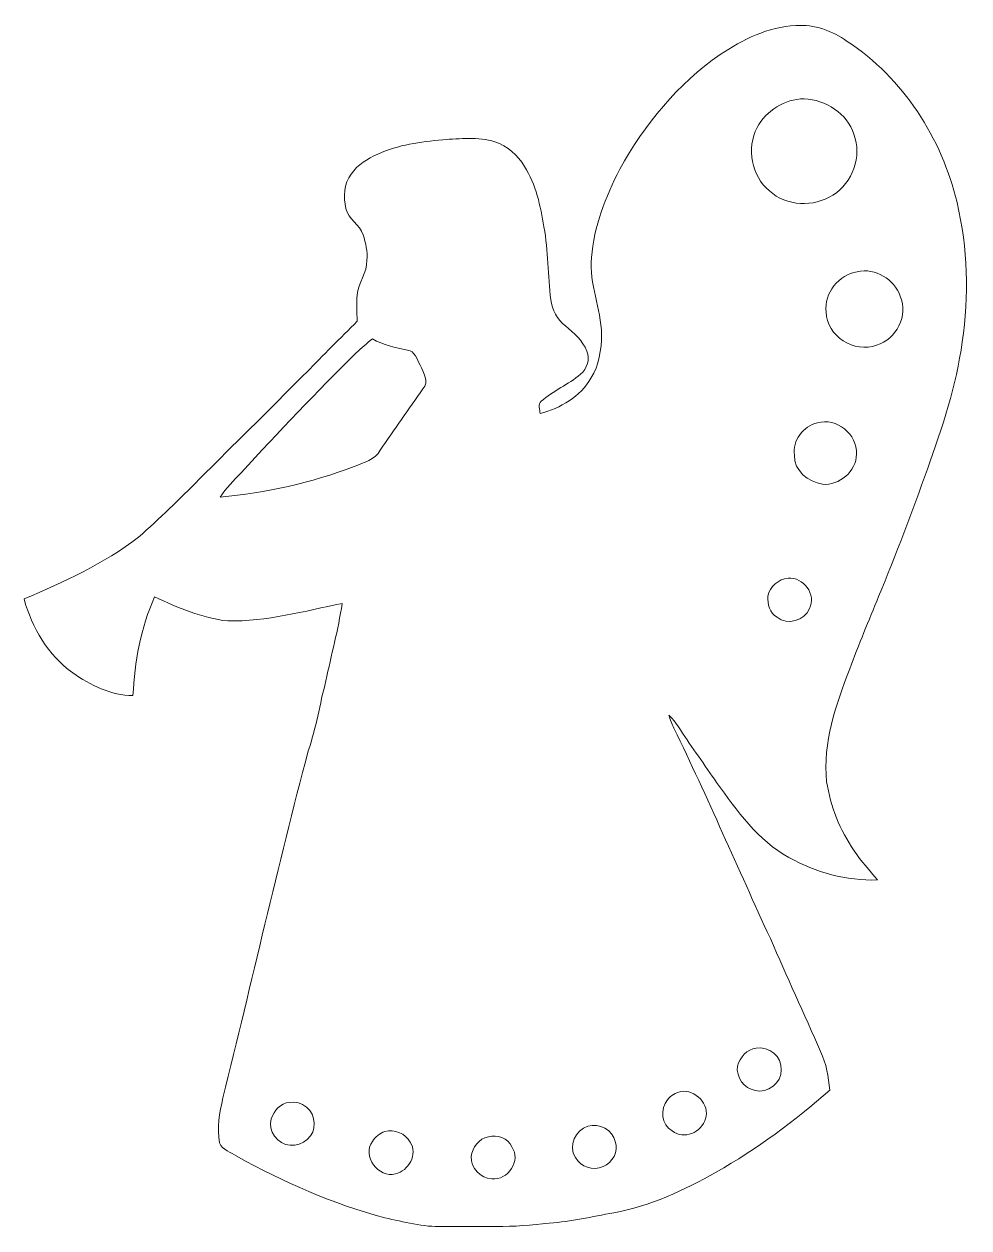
# Model space of a CAD drawing. Header units: centimetres. Extents: x -12.5 to 12.6, y -16 to 16.
import ezdxf

# ---------------------------------------------------------------- set-up
doc = ezdxf.new("R2010")
doc.units = ezdxf.units.CM
doc.header["$MEASUREMENT"] = 0
doc.layers.add('Layer 1', color=7, linetype='Continuous')

msp = doc.modelspace()

# ---------------------------------------------------------------- linework, layer by layer
at = {"layer": 'Layer 1', "color": 9, "lineweight": 9}
for points, knots in [([(5.97763, 15.18737), (6.57735, 15.58672), (7.25398, 15.92927), (7.98846, 15.95855), (7.98846, 15.95855), (8.47812, 15.99982), (8.96531, 15.82132), (9.35971, 15.53909), (9.35971, 15.53909), (10.84385, 14.56402), (11.86973, 12.97263), (12.27683, 11.25496), (12.27683, 11.25496), (12.56576, 10.04599), (12.59327, 8.78163), (12.41653, 7.55362), (12.41653, 7.55362), (12.25602, 6.39157), (11.88842, 5.2715), (11.48802, 4.17295), (11.48802, 4.17295), (11.08127, 3.03347), (10.65723, 1.89929), (10.18873, 0.78346), (10.18873, 0.78346), (9.93227, 0.14352), (9.66098, -0.49078), (9.42568, -1.13883), (9.42568, -1.13883), (9.05809, -2.09415), (8.70036, -3.09639), (8.80938, -4.13779), (8.80938, -4.13779), (8.91486, -4.79361), (9.1632, -5.4279), (9.5428, -5.974), (9.5428, -5.974), (9.72589, -6.25023), (9.95555, -6.49047), (10.16015, -6.75046), (10.16015, -6.75046), (9.34066, -6.77481), (8.52292, -6.54973), (7.80855, -6.15498), (7.80855, -6.15498), (6.97776, -5.70342), (6.43201, -4.90614), (5.88626, -4.16319), (5.88626, -4.16319), (5.5737, -3.68906), (5.22445, -3.23997), (4.92565, -2.75737), (4.92565, -2.75737), (4.8364, -2.61873), (4.73832, -2.48503), (4.61626, -2.37355), (4.61626, -2.37355), (4.65225, -2.49067), (4.69881, -2.60392), (4.75138, -2.71469), (4.75138, -2.71469), (5.64567, -4.56007), (6.45353, -6.44531), (7.3136, -8.30621), (7.3136, -8.30621), (7.75174, -9.31163), (8.21001, -10.30788), (8.65063, -11.31223), (8.65063, -11.31223), (8.80409, -11.6322), (8.8584, -11.98322), (8.89263, -12.33317), (8.89263, -12.33317), (7.96377, -13.16185), (6.95447, -13.90127), (5.87286, -14.51793), (5.87286, -14.51793), (5.01843, -14.99523), (4.11673, -15.41857), (3.14871, -15.5999), (3.14871, -15.5999), (2.57862, -15.69444), (2.01523, -15.83555), (1.43668, -15.87083), (1.43668, -15.87083), (0.49688, -15.99853), (-0.45245, -15.95691), (-1.39754, -15.96149), (-1.39754, -15.96149), (-1.92071, -15.97878), (-2.42942, -15.83873), (-2.93566, -15.72937), (-2.93566, -15.72937), (-4.31326, -15.36424), (-5.62595, -14.7818), (-6.87055, -14.09353), (-6.87055, -14.09353), (-7.02436, -13.98805), (-7.25684, -13.93267), (-7.32704, -13.74005), (-7.32704, -13.74005), (-7.41171, -13.34141), (-7.33163, -12.93431), (-7.23955, -12.54484), (-7.23955, -12.54484), (-6.47649, -9.47144), (-5.78505, -6.3797), (-4.97118, -3.319), (-4.97118, -3.319), (-4.76093, -2.71398), (-4.66463, -2.07933), (-4.50411, -1.46092), (-4.50411, -1.46092), (-4.36124, -0.77476), (-4.17426, -0.09708), (-4.0702, 0.59684), (-4.0702, 0.59684), (-5.07526, 0.4021), (-6.07821, 0.11353), (-7.11079, 0.13399), (-7.11079, 0.13399), (-7.79588, 0.2116), (-8.43794, 0.4843), (-9.05741, 0.77252), (-9.05741, 0.77252), (-9.4303, -0.04945), (-9.58588, -0.95362), (-9.63103, -1.85003), (-9.63103, -1.85003), (-10.21488, -1.84015), (-10.76662, -1.57733), (-11.233, -1.2429), (-11.233, -1.2429), (-11.88881, -0.77723), (-12.31673, -0.04698), (-12.52698, 0.71925), (-12.52698, 0.71925), (-11.46689, 1.16975), (-10.40467, 1.65411), (-9.48604, 2.35932), (-9.48604, 2.35932), (-8.37126, 3.34709), (-7.35808, 4.44106), (-6.28458, 5.47258), (-6.28458, 5.47258), (-5.84961, 5.88427), (-5.45626, 6.33724), (-5.01423, 6.74187), (-5.01423, 6.74187), (-4.57467, 7.20401), (-4.11853, 7.64992), (-3.6705, 8.10395), (-3.6705, 8.10395), (-3.68038, 8.33537), (-3.6892, 8.5675), (-3.67403, 8.79857), (-3.67403, 8.79857), (-3.64757, 9.12383), (-3.39815, 9.38912), (-3.41403, 9.72285), (-3.41403, 9.72285), (-3.38863, 9.95215), (-3.44648, 10.17863), (-3.50963, 10.39665), (-3.50963, 10.39665), (-3.60559, 10.66688), (-3.89839, 10.81505), (-3.97283, 11.09692), (-3.97283, 11.09692), (-4.03986, 11.3996), (-4.02963, 11.75802), (-3.82784, 12.01237), (-3.82784, 12.01237), (-3.66415, 12.26849), (-3.39004, 12.41419), (-3.1251, 12.5433), (-3.1251, 12.5433), (-2.58358, 12.79413), (-1.98456, 12.87139), (-1.39578, 12.92325), (-1.39578, 12.92325), (-0.9347, 12.95958), (-0.46092, 12.9998), (-0.00901, 12.8735), (-0.00901, 12.8735), (0.32437, 12.76167), (0.59742, 12.51402), (0.77804, 12.21593), (0.77804, 12.21593), (1.08637, 11.73509), (1.20208, 11.1643), (1.29486, 10.60902), (1.29486, 10.60902), (1.40881, 9.97014), (1.39963, 9.3175), (1.47407, 8.67404), (1.47407, 8.67404), (1.50688, 8.40099), (1.65222, 8.14769), (1.8653, 7.97518), (1.8653, 7.97518), (2.09037, 7.79068), (2.32673, 7.58889), (2.43221, 7.30808), (2.43221, 7.30808), (2.53029, 7.09324), (2.43186, 6.84242), (2.26958, 6.69002), (2.26958, 6.69002), (1.94432, 6.41767), (1.53828, 6.2561), (1.22113, 5.97352), (1.22113, 5.97352), (1.11812, 5.89238), (1.18726, 5.7541), (1.19397, 5.64474), (1.19397, 5.64474), (1.7316, 5.79467), (2.259, 6.09241), (2.54546, 6.58736), (2.54546, 6.58736), (2.76912, 6.92849), (2.81815, 7.34618), (2.82874, 7.74482), (2.82874, 7.74482), (2.8044, 8.43697), (2.49713, 9.09243), (2.55604, 9.79234), (2.55604, 9.79234), (2.62801, 10.62031), (2.93245, 11.40842), (3.30887, 12.14255), (3.30887, 12.14255), (3.97033, 13.32788), (4.85086, 14.41585), (5.97763, 15.18737), (5.97763, 15.18737), (5.97763, 15.18737), (5.97763, 15.18737), (5.97763, 15.18737)], [0, 0, 0, 0, 0.01639344, 0.01639344, 0.01639344, 0.01639344, 0.03278689, 0.03278689, 0.03278689, 0.03278689, 0.04918033, 0.04918033, 0.04918033, 0.04918033, 0.06557377, 0.06557377, 0.06557377, 0.06557377, 0.08196721, 0.08196721, 0.08196721, 0.08196721, 0.09836066, 0.09836066, 0.09836066, 0.09836066, 0.1147541, 0.1147541, 0.1147541, 0.1147541, 0.13114754, 0.13114754, 0.13114754, 0.13114754, 0.14754098, 0.14754098, 0.14754098, 0.14754098, 0.16393443, 0.16393443, 0.16393443, 0.16393443, 0.18032787, 0.18032787, 0.18032787, 0.18032787, 0.19672131, 0.19672131, 0.19672131, 0.19672131, 0.21311475, 0.21311475, 0.21311475, 0.21311475, 0.2295082, 0.2295082, 0.2295082, 0.2295082, 0.24590164, 0.24590164, 0.24590164, 0.24590164, 0.26229508, 0.26229508, 0.26229508, 0.26229508, 0.27868852, 0.27868852, 0.27868852, 0.27868852, 0.29508197, 0.29508197, 0.29508197, 0.29508197, 0.31147541, 0.31147541, 0.31147541, 0.31147541, 0.32786885, 0.32786885, 0.32786885, 0.32786885, 0.3442623, 0.3442623, 0.3442623, 0.3442623, 0.36065574, 0.36065574, 0.36065574, 0.36065574, 0.37704918, 0.37704918, 0.37704918, 0.37704918, 0.39344262, 0.39344262, 0.39344262, 0.39344262, 0.40983607, 0.40983607, 0.40983607, 0.40983607, 0.42622951, 0.42622951, 0.42622951, 0.42622951, 0.44262295, 0.44262295, 0.44262295, 0.44262295, 0.45901639, 0.45901639, 0.45901639, 0.45901639, 0.47540984, 0.47540984, 0.47540984, 0.47540984, 0.49180328, 0.49180328, 0.49180328, 0.49180328, 0.50819672, 0.50819672, 0.50819672, 0.50819672, 0.52459016, 0.52459016, 0.52459016, 0.52459016, 0.54098361, 0.54098361, 0.54098361, 0.54098361, 0.55737705, 0.55737705, 0.55737705, 0.55737705, 0.57377049, 0.57377049, 0.57377049, 0.57377049, 0.59016393, 0.59016393, 0.59016393, 0.59016393, 0.60655738, 0.60655738, 0.60655738, 0.60655738, 0.62295082, 0.62295082, 0.62295082, 0.62295082, 0.63934426, 0.63934426, 0.63934426, 0.63934426, 0.6557377, 0.6557377, 0.6557377, 0.6557377, 0.67213115, 0.67213115, 0.67213115, 0.67213115, 0.68852459, 0.68852459, 0.68852459, 0.68852459, 0.70491803, 0.70491803, 0.70491803, 0.70491803, 0.72131148, 0.72131148, 0.72131148, 0.72131148, 0.73770492, 0.73770492, 0.73770492, 0.73770492, 0.75409836, 0.75409836, 0.75409836, 0.75409836, 0.7704918, 0.7704918, 0.7704918, 0.7704918, 0.78688525, 0.78688525, 0.78688525, 0.78688525, 0.80327869, 0.80327869, 0.80327869, 0.80327869, 0.81967213, 0.81967213, 0.81967213, 0.81967213, 0.83606557, 0.83606557, 0.83606557, 0.83606557, 0.85245902, 0.85245902, 0.85245902, 0.85245902, 0.86885246, 0.86885246, 0.86885246, 0.86885246, 0.8852459, 0.8852459, 0.8852459, 0.8852459, 0.90163934, 0.90163934, 0.90163934, 0.90163934, 0.91803279, 0.91803279, 0.91803279, 0.91803279, 0.93442623, 0.93442623, 0.93442623, 0.93442623, 0.95081967, 0.95081967, 0.95081967, 0.95081967, 0.96721311, 0.96721311, 0.96721311, 0.96721311, 1, 1, 1, 1]), ([(8.21106, 14.01227), (7.69143, 14.01262), (7.20812, 13.699), (6.96047, 13.25168), (6.96047, 13.25168), (6.68001, 12.70205), (6.80454, 11.95981), (7.29102, 11.56611), (7.29102, 11.56611), (7.7394, 11.15371), (8.4693, 11.12373), (8.97201, 11.45393), (8.97201, 11.45393), (9.50259, 11.77531), (9.75728, 12.48721), (9.53363, 13.07106), (9.53363, 13.07106), (9.35689, 13.6288), (8.77938, 13.98934), (8.21106, 14.01227), (8.21106, 14.01227), (8.21106, 14.01227), (8.21106, 14.01227), (8.21106, 14.01227)], [0, 0, 0, 0, 0.14285714, 0.14285714, 0.14285714, 0.14285714, 0.28571429, 0.28571429, 0.28571429, 0.28571429, 0.42857143, 0.42857143, 0.42857143, 0.42857143, 0.57142857, 0.57142857, 0.57142857, 0.57142857, 0.71428571, 0.71428571, 0.71428571, 0.71428571, 1, 1, 1, 1]), ([(9.62535, 9.41875), (9.13993, 9.33444), (8.72506, 8.85043), (8.80021, 8.34666), (8.80021, 8.34666), (8.80056, 7.70954), (9.55373, 7.23753), (10.13829, 7.46789), (10.13829, 7.46789), (10.66393, 7.61641), (10.99025, 8.25741), (10.76835, 8.76576), (10.76835, 8.76576), (10.61172, 9.21802), (10.10089, 9.52882), (9.62535, 9.41875), (9.62535, 9.41875), (9.62535, 9.41875), (9.62535, 9.41875), (9.62535, 9.41875)], [0, 0, 0, 0, 0.16666667, 0.16666667, 0.16666667, 0.16666667, 0.33333333, 0.33333333, 0.33333333, 0.33333333, 0.5, 0.5, 0.5, 0.5, 0.66666667, 0.66666667, 0.66666667, 0.66666667, 1, 1, 1, 1]), ([(-3.26657, 7.63228), (-3.41297, 7.51164), (-3.56008, 7.39098), (-3.69555, 7.25763), (-3.69555, 7.25763), (-4.74647, 6.22682), (-5.75683, 5.15508), (-6.75766, 4.07558), (-6.75766, 4.07558), (-6.94675, 3.86462), (-7.15594, 3.66777), (-7.31152, 3.42929), (-7.31152, 3.42929), (-6.09585, 3.53654), (-4.89111, 3.80535), (-3.74987, 4.24103), (-3.74987, 4.24103), (-3.4987, 4.34616), (-3.19425, 4.41389), (-3.05596, 4.67671), (-3.05596, 4.67671), (-2.67496, 5.21505), (-2.3137, 5.7668), (-1.92635, 6.3002), (-1.92635, 6.3002), (-1.73374, 6.48646), (-1.92177, 6.74364), (-1.99726, 6.93343), (-1.99726, 6.93343), (-2.08299, 7.08442), (-2.13026, 7.31373), (-2.33558, 7.33666), (-2.33558, 7.33666), (-2.65697, 7.39451), (-2.97905, 7.47212), (-3.26657, 7.63228), (-3.26657, 7.63228), (-3.26657, 7.63228), (-3.26657, 7.63228), (-3.26657, 7.63228)], [0, 0, 0, 0, 0.09090909, 0.09090909, 0.09090909, 0.09090909, 0.18181818, 0.18181818, 0.18181818, 0.18181818, 0.27272727, 0.27272727, 0.27272727, 0.27272727, 0.36363636, 0.36363636, 0.36363636, 0.36363636, 0.45454545, 0.45454545, 0.45454545, 0.45454545, 0.54545455, 0.54545455, 0.54545455, 0.54545455, 0.63636364, 0.63636364, 0.63636364, 0.63636364, 0.72727273, 0.72727273, 0.72727273, 0.72727273, 0.81818182, 0.81818182, 0.81818182, 0.81818182, 1, 1, 1, 1]), ([(8.56596, 5.40132), (8.1906, 5.3163), (7.8911, 4.92648), (7.95318, 4.53701), (7.95318, 4.53701), (7.94084, 4.12814), (8.32396, 3.82969), (8.6979, 3.7676), (8.6979, 3.7676), (9.15016, 3.73056), (9.60136, 4.10945), (9.60347, 4.57123), (9.60347, 4.57123), (9.63416, 5.09581), (9.07396, 5.54666), (8.56596, 5.40132), (8.56596, 5.40132), (8.56596, 5.40132), (8.56596, 5.40132), (8.56596, 5.40132)], [0, 0, 0, 0, 0.16666667, 0.16666667, 0.16666667, 0.16666667, 0.33333333, 0.33333333, 0.33333333, 0.33333333, 0.5, 0.5, 0.5, 0.5, 0.66666667, 0.66666667, 0.66666667, 0.66666667, 1, 1, 1, 1]), ([(7.78668, 1.27488), (7.53268, 1.24877), (7.29843, 1.04592), (7.24587, 0.79545), (7.24587, 0.79545), (7.23599, 0.58802), (7.29102, 0.33825), (7.49422, 0.23453), (7.49422, 0.23453), (7.7641, 0.00699), (8.22694, 0.13893), (8.35147, 0.46737), (8.35147, 0.46737), (8.55079, 0.83496), (8.1899, 1.30486), (7.78668, 1.27488), (7.78668, 1.27488), (7.78668, 1.27488), (7.78668, 1.27488), (7.78668, 1.27488)], [0, 0, 0, 0, 0.16666667, 0.16666667, 0.16666667, 0.16666667, 0.33333333, 0.33333333, 0.33333333, 0.33333333, 0.5, 0.5, 0.5, 0.5, 0.66666667, 0.66666667, 0.66666667, 0.66666667, 1, 1, 1, 1]), ([(6.94036, -11.21734), (6.69306, -11.2512), (6.50256, -11.46322), (6.43942, -11.69711), (6.43942, -11.69711), (6.39744, -11.9931), (6.61722, -12.29296), (6.90861, -12.34552), (6.90861, -12.34552), (7.23317, -12.4323), (7.62581, -12.14232), (7.59794, -11.79801), (7.59794, -11.79801), (7.63286, -11.44453), (7.27162, -11.16901), (6.94036, -11.21734), (6.94036, -11.21734), (6.94036, -11.21734), (6.94036, -11.21734), (6.94036, -11.21734)], [0, 0, 0, 0, 0.16666667, 0.16666667, 0.16666667, 0.16666667, 0.33333333, 0.33333333, 0.33333333, 0.33333333, 0.5, 0.5, 0.5, 0.5, 0.66666667, 0.66666667, 0.66666667, 0.66666667, 1, 1, 1, 1]), ([(4.92918, -12.37374), (4.79653, -12.41043), (4.66106, -12.47534), (4.5831, -12.59352), (4.5831, -12.59352), (4.36755, -12.83024), (4.41871, -13.2631), (4.70657, -13.41902), (4.70657, -13.41902), (5.00679, -13.67196), (5.48692, -13.4536), (5.58922, -13.10117), (5.58922, -13.10117), (5.71622, -12.71629), (5.31758, -12.31095), (4.92918, -12.37374), (4.92918, -12.37374), (4.92918, -12.37374), (4.92918, -12.37374), (4.92918, -12.37374)], [0, 0, 0, 0, 0.16666667, 0.16666667, 0.16666667, 0.16666667, 0.33333333, 0.33333333, 0.33333333, 0.33333333, 0.5, 0.5, 0.5, 0.5, 0.66666667, 0.66666667, 0.66666667, 0.66666667, 1, 1, 1, 1]), ([(-5.4739, -12.66373), (-5.7152, -12.67466), (-5.87818, -12.88774), (-5.9572, -13.09729), (-5.9572, -13.09729), (-6.05386, -13.41938), (-5.78187, -13.77815), (-5.45344, -13.80002), (-5.45344, -13.80002), (-5.12923, -13.83601), (-4.77575, -13.54814), (-4.81772, -13.20983), (-4.81772, -13.20983), (-4.8015, -12.87821), (-5.15358, -12.59705), (-5.4739, -12.66373), (-5.4739, -12.66373), (-5.4739, -12.66373), (-5.4739, -12.66373), (-5.4739, -12.66373)], [0, 0, 0, 0, 0.16666667, 0.16666667, 0.16666667, 0.16666667, 0.33333333, 0.33333333, 0.33333333, 0.33333333, 0.5, 0.5, 0.5, 0.5, 0.66666667, 0.66666667, 0.66666667, 0.66666667, 1, 1, 1, 1]), ([(-2.93425, -13.43631), (-3.07501, -13.473), (-3.18719, -13.58483), (-3.26586, -13.70336), (-3.26586, -13.70336), (-3.55408, -14.08119), (-3.10111, -14.6862), (-2.65556, -14.56167), (-2.65556, -14.56167), (-2.30524, -14.48582), (-2.0523, -14.03638), (-2.26114, -13.71783), (-2.26114, -13.71783), (-2.38356, -13.48288), (-2.68237, -13.37669), (-2.93425, -13.43631), (-2.93425, -13.43631), (-2.93425, -13.43631), (-2.93425, -13.43631), (-2.93425, -13.43631)], [0, 0, 0, 0, 0.16666667, 0.16666667, 0.16666667, 0.16666667, 0.33333333, 0.33333333, 0.33333333, 0.33333333, 0.5, 0.5, 0.5, 0.5, 0.66666667, 0.66666667, 0.66666667, 0.66666667, 1, 1, 1, 1]), ([(2.46326, -13.2952), (2.13059, -13.39115), (1.92668, -13.82401), (2.13024, -14.12705), (2.13024, -14.12705), (2.27205, -14.38105), (2.59978, -14.48371), (2.86578, -14.36764), (2.86578, -14.36764), (3.11272, -14.26992), (3.29229, -13.96336), (3.18822, -13.70336), (3.18822, -13.70336), (3.12436, -13.39045), (2.76488, -13.20065), (2.46326, -13.2952), (2.46326, -13.2952), (2.46326, -13.2952), (2.46326, -13.2952), (2.46326, -13.2952)], [0, 0, 0, 0, 0.16666667, 0.16666667, 0.16666667, 0.16666667, 0.33333333, 0.33333333, 0.33333333, 0.33333333, 0.5, 0.5, 0.5, 0.5, 0.66666667, 0.66666667, 0.66666667, 0.66666667, 1, 1, 1, 1]), ([(-0.18293, -13.57671), (-0.43234, -13.61975), (-0.60767, -13.86211), (-0.6426, -14.10271), (-0.6426, -14.10271), (-0.65882, -14.40504), (-0.38895, -14.67738), (-0.09297, -14.69573), (-0.09297, -14.69573), (0.32966, -14.74406), (0.70149, -14.20325), (0.43867, -13.842), (0.43867, -13.842), (0.34518, -13.60635), (0.04744, -13.51674), (-0.18293, -13.57671)], [0, 0, 0, 0, 0.2, 0.2, 0.2, 0.2, 0.4, 0.4, 0.4, 0.4, 0.6, 0.6, 0.6, 0.6, 1, 1, 1, 1])]:
    msp.add_open_spline(points, degree=3, knots=knots, dxfattribs=at)

doc.saveas('drawing.dxf')
